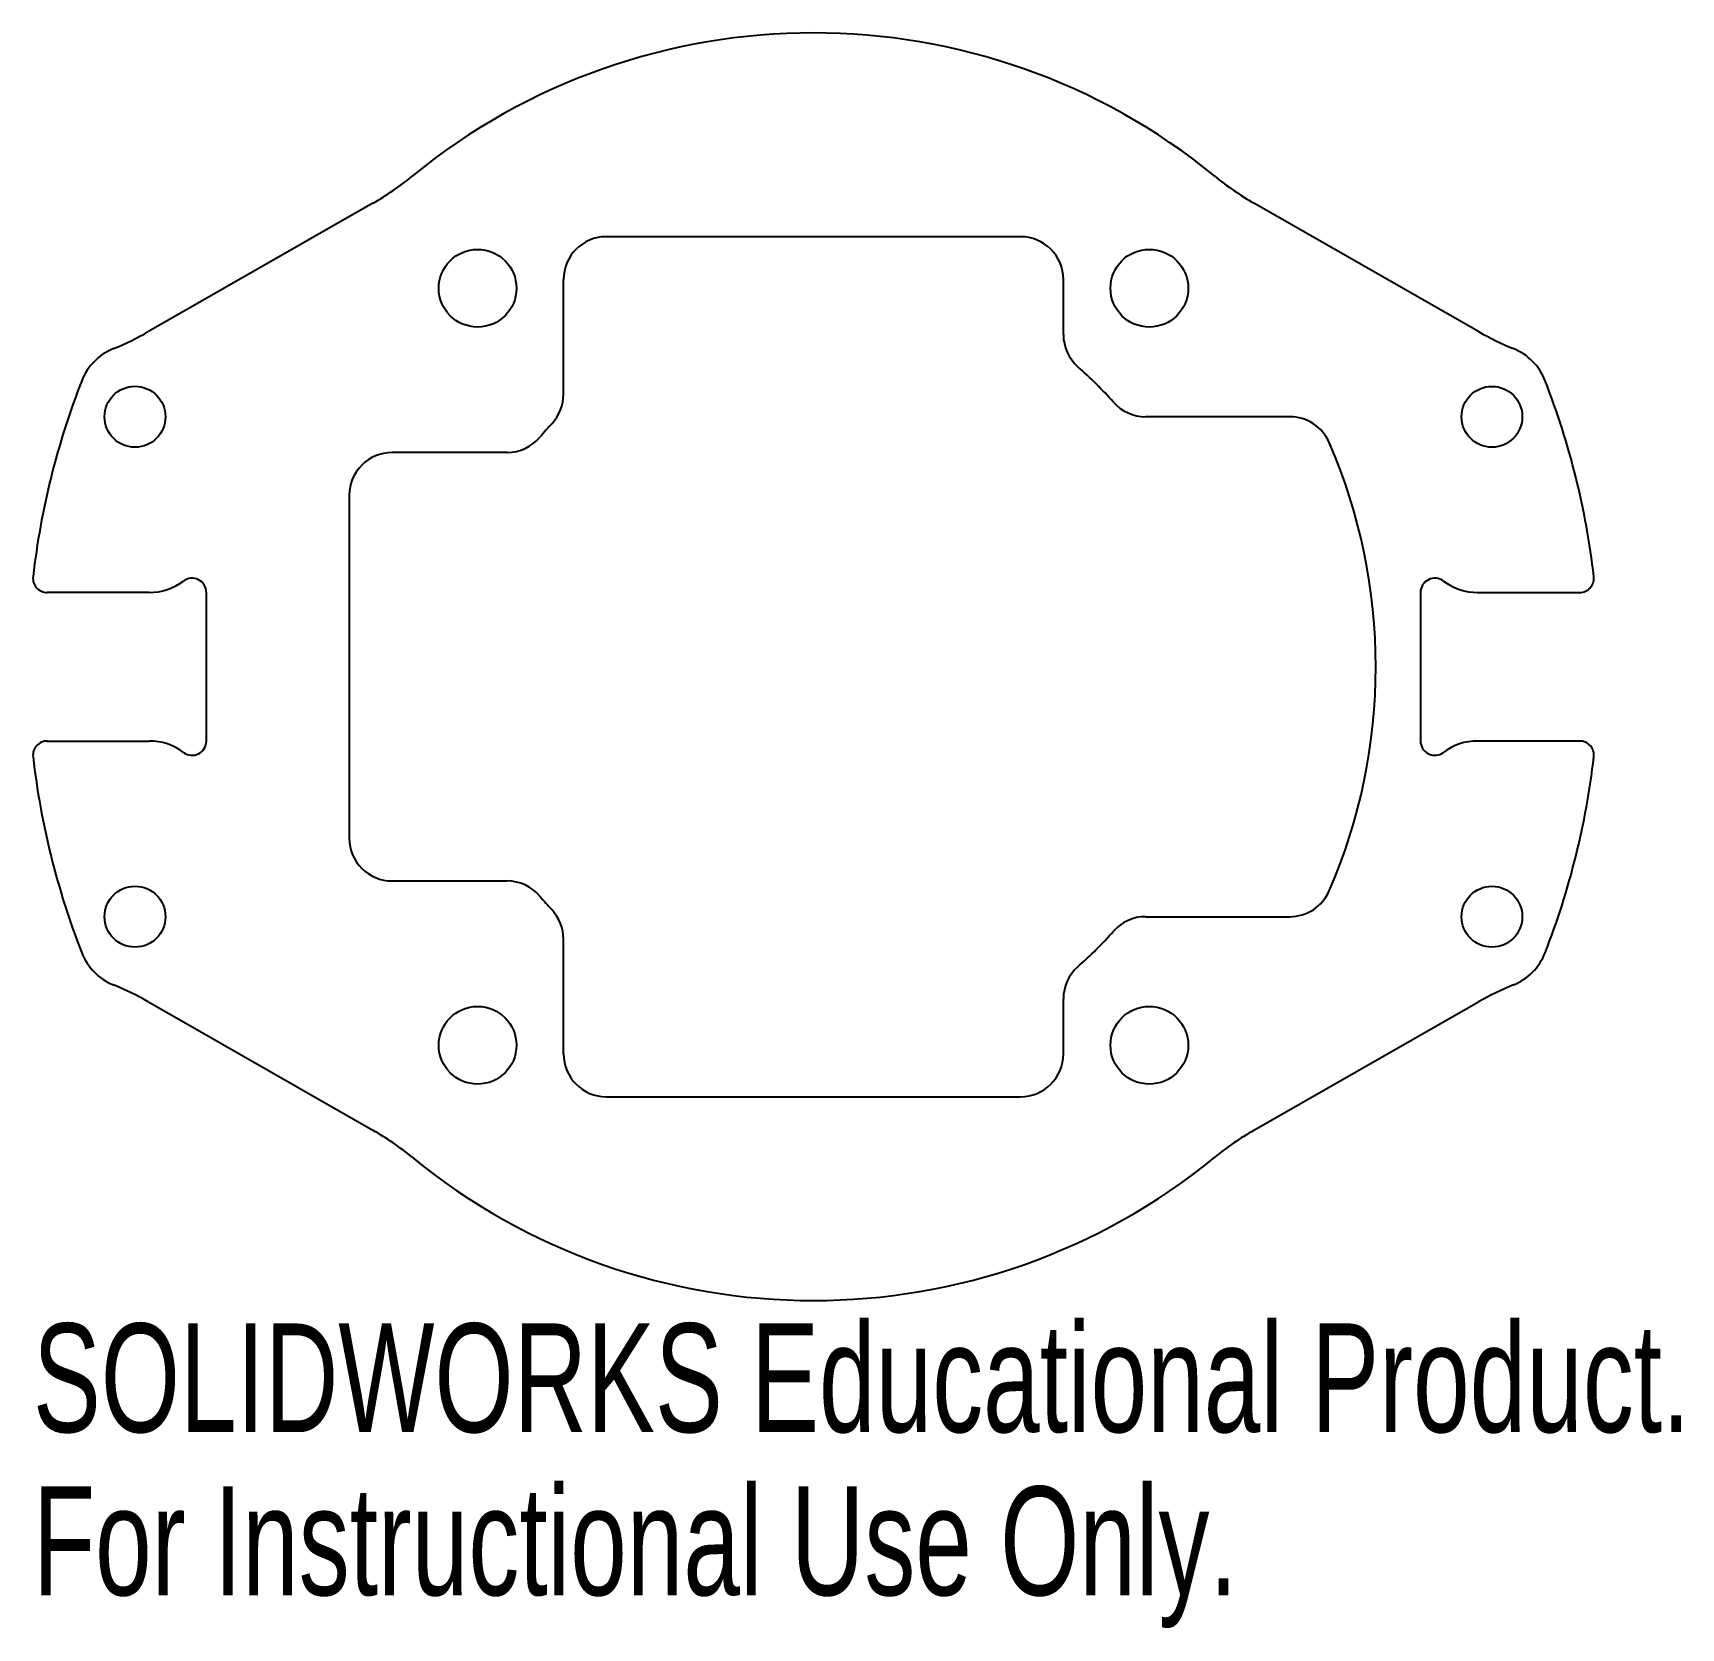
# Model space of a CAD drawing. Header units: inches. Extents: x -1.37 to 1.52, y -1.68 to 1.11.
import ezdxf

# ---------------------------------------------------------------- set-up
doc = ezdxf.new("R2010")
doc.units = ezdxf.units.IN
doc.header["$MEASUREMENT"] = 0
doc.styles.add('SLDTEXTSTYLE0', font='TXT', dxfattribs={"width": 0.7})

msp = doc.modelspace()

# ---------------------------------------------------------------- linework, layer by layer
at = {"color": 7, "linetype": 'Continuous', "lineweight": 25}
for p, q in [((-0.771, 0.8113), (-1.1641, 0.5865)), ((1.1641, 0.5865), (0.771, 0.8113)), ((0.3625, 0.7526), (-0.3625, 0.7526)), ((-0.4375, 0.4768), (-0.4375, 0.6776)), ((0.4375, 0.5814), (0.4375, 0.6776)), ((0.8339, 0.4375), (0.5814, 0.4375)), ((-0.5362, 0.375), (-0.7375, 0.375)), ((-0.8125, 0.3), (-0.8125, -0.3)), ((-1.1625, 0.13), (-1.3411, 0.13)), ((-1.0625, -0.13), (-1.0625, 0.13)), ((1.0625, 0.13), (1.0625, -0.13)), ((1.1625, 0.13), (1.3411, 0.13)), ((-1.3411, -0.13), (-1.1625, -0.13)), ((1.3411, -0.13), (1.1625, -0.13)), ((-0.7375, -0.375), (-0.5362, -0.375)), ((0.5814, -0.4375), (0.8339, -0.4375)), ((-0.4375, -0.6776), (-0.4375, -0.4768)), ((-1.1641, -0.5865), (-0.771, -0.8113)), ((0.4375, -0.6776), (0.4375, -0.5814)), ((0.771, -0.8113), (1.1641, -0.5865)), ((-0.3625, -0.7526), (0.3625, -0.7526))]:
    msp.add_line(p, q, dxfattribs=at)
for centre, radius in [((-0.5879, 0.6625), 0.068), ((0.5879, 0.6625), 0.068), ((-1.1875, 0.4375), 0.0533), ((1.1875, 0.4375), 0.0532), ((-1.1875, -0.4375), 0.0533), ((1.1875, -0.4375), 0.0532), ((-0.5879, -0.6625), 0.068), ((0.5879, -0.6625), 0.068)]:
    msp.add_circle(centre, radius, dxfattribs=at)
for centre, radius, start, end in [((0, 0), 1.1093, 50.7005, 129.2995), ((-1.0193, 1.2453), 0.5, 299.7646, 309.2995), ((1.0193, 1.2453), 0.5, 230.7005, 240.2354), ((-0.3625, 0.6776), 0.075, 90, 180), ((0.3625, 0.6776), 0.075, 0, 90), ((-1.4124, 1.0205), 0.5, 292.0127, 299.7646), ((0.5125, 0.5814), 0.075, 180, 228.6016), ((1.4124, 1.0205), 0.5, 240.2354, 247.9873), ((-1.1875, 0.4642), 0.1, 112.0127, 158.6472), ((1.1875, 0.4642), 0.1, 21.3528, 67.9873), ((0, 0), 0.7, 41.3984, 48.6016), ((0, 0), 1.375, 158.6472, 173.4071), ((0, 0), 1.375, 6.5929, 21.3528), ((-0.5125, 0.4768), 0.075, 317.0663, 0), ((0.5814, 0.5125), 0.075, 221.3984, 270), ((0.8339, 0.3625), 0.075, 23.4956, 90), ((0, 0), 0.625, 137.0663, 139.9948), ((-0.7375, 0.3), 0.075, 90, 180), ((-0.5362, 0.45), 0.075, 270, 319.9948), ((0, 0), 0.9843, 336.5044, 23.4956), ((-1.3411, 0.155), 0.025, 173.4071, 270), ((-1.1625, 0.23), 0.1, 270, 306.8699), ((-1.0875, 0.13), 0.025, 0, 126.8699), ((1.0875, 0.13), 0.025, 53.1301, 180), ((1.1625, 0.23), 0.1, 233.1301, 270), ((1.3411, 0.155), 0.025, 270, 6.5929), ((-1.3411, -0.155), 0.025, 90, 186.5929), ((-1.1625, -0.23), 0.1, 53.1301, 90), ((-1.0875, -0.13), 0.025, 233.1301, 0), ((1.0875, -0.13), 0.025, 180, 306.8699), ((1.1625, -0.23), 0.1, 90, 126.8699), ((1.3411, -0.155), 0.025, 353.4071, 90), ((0, 0), 1.375, 186.5929, 201.3528), ((0, 0), 1.375, 338.6472, 353.4071), ((-0.7375, -0.3), 0.075, 180, 270), ((-0.5362, -0.45), 0.075, 40.0052, 90), ((0, 0), 0.625, 220.0052, 222.9337), ((0.8339, -0.3625), 0.075, 270, 336.5044), ((-0.5125, -0.4768), 0.075, 0, 42.9337), ((0.5814, -0.5125), 0.075, 90, 138.6016), ((0, 0), 0.7, 311.3984, 318.6016), ((-1.1875, -0.4642), 0.1, 201.3528, 247.9873), ((1.1875, -0.4642), 0.1, 292.0127, 338.6472), ((0.5125, -0.5814), 0.075, 131.3984, 180), ((-1.4124, -1.0205), 0.5, 60.2354, 67.9873), ((1.4124, -1.0205), 0.5, 112.0127, 119.7646), ((-0.3625, -0.6776), 0.075, 180, 270), ((0.3625, -0.6776), 0.075, 270, 0), ((-1.0193, -1.2453), 0.5, 50.7005, 60.2354), ((1.0193, -1.2453), 0.5, 119.7646, 129.2995), ((0, 0), 1.1093, 230.7005, 309.2995)]:
    msp.add_arc(centre, radius, start, end, dxfattribs=at)

# ---------------------------------------------------------------- texts
at = {"color": 7, "linetype": 'Continuous', "char_height": 0.1903, "attachment_point": 1, "style": 'SLDTEXTSTYLE0'}
for s, insert in [('SOLIDWORKS Educational Product.', (-1.3661, -1.1494)), ('For Instructional Use Only.', (-1.3661, -1.4348))]:
    msp.add_mtext(s, dxfattribs=dict(at, insert=insert))

doc.saveas('drawing.dxf')
